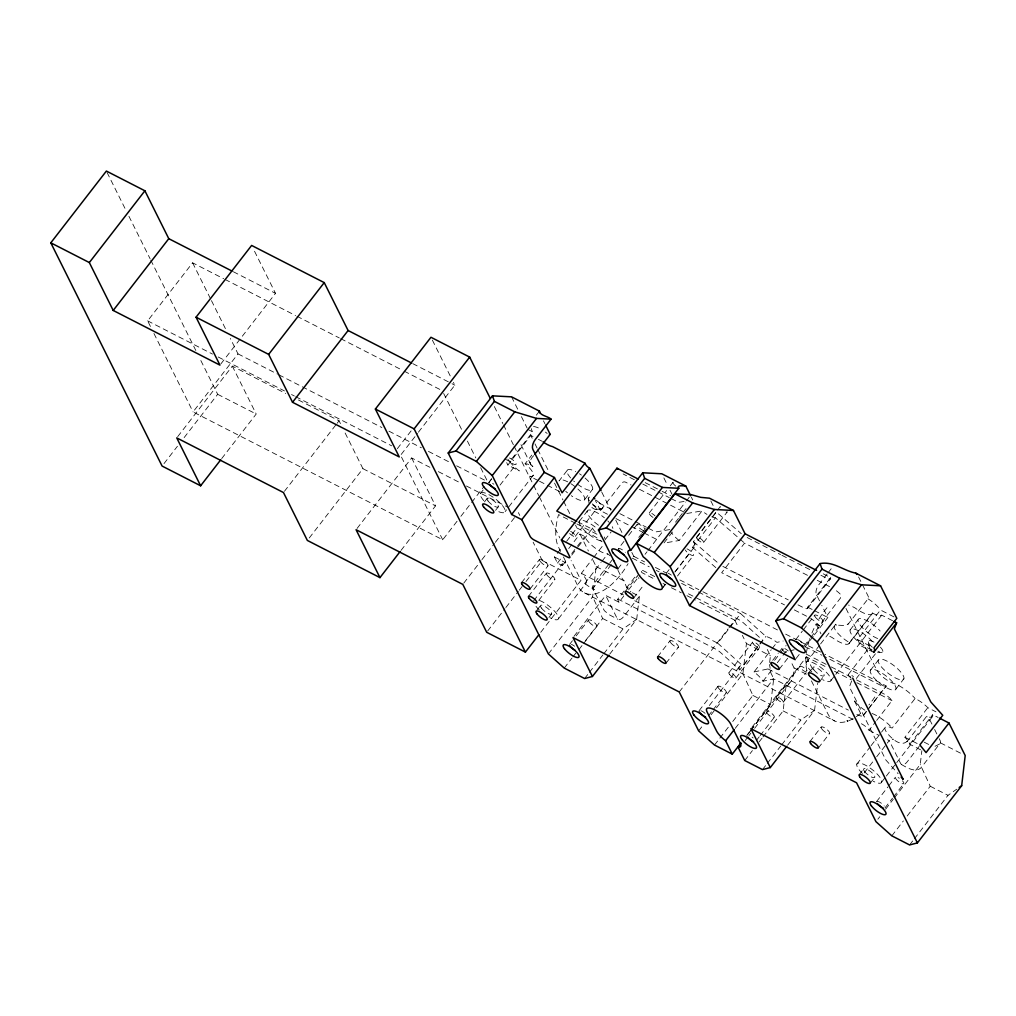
<?xml version="1.0" encoding="UTF-8"?>
<svg xmlns="http://www.w3.org/2000/svg" width="1016" height="1016" viewBox="0 0 1016 1016"><rect width="100%" height="100%" fill="white"/><g stroke="black" fill="none" stroke-linecap="round" stroke-linejoin="round"><path stroke-width="0.75" stroke-dasharray="5 3.75" d="M548.373 653.936L592.645 596.748L596.176 566.585L591.947 558.089M609.74 654.113L636.689 619.303L639.381 596.316L632.219 592.645M711.149 714.718L742.912 673.697L746.442 643.534L742.34 635.292M769.658 662.457L770.433 655.815L766.216 647.344M750.519 730.567L770.674 704.533L773.697 678.663L770.877 672.948L769.518 664.502M762.978 736.956L783.133 710.921L786.168 685.051C793.178 682.79 793.598 673.989 794.093 667.931L790.575 660.87M787.616 745.198L814.565 710.387L817.74 683.235M894.245 798.055L920.242 764.502L921.855 750.71M851.598 681.038L849.427 686.93L885.85 759.993L898.081 773.659M906.996 741.705L926.617 716.331A15.405 4.635 37.8 0 0 932.675 714.667L938.111 717.448M901.357 764.438C906.983 767.715 916.762 773.938 922.058 766.534L940.435 742.861A13.144 3.962 37.8 0 0 939.99 740.245L937.971 736.206M834.339 626.123L820.344 644.246M536.334 415.176L539.204 411.455M533.286 475.247L505.13 511.62M533.692 600.748L562.47 563.435M739.203 666.928L708.457 706.653M856.805 764.159L870.128 746.9M871.08 745.668L880.605 733.336M881.558 732.104L885.355 727.177M150.444 326.466L147.65 320.865L192.596 262.814L223.634 278.702M220.891 363.868L275.514 293.345L253.035 248.26M457.06 521.246L442.709 539.775L193.053 411.925L237.998 353.873L230.315 338.468M177.698 436.651L232.321 366.128L285.686 393.459M164.02 463.588L177.432 446.265M184.137 437.604L217.678 394.297L199.352 357.556M221.704 458.572L256.197 414.02L232.321 366.128M284.429 491.312L336.169 424.485M337.134 423.253L339.052 420.776L296.913 399.212M309.27 537.972L362.928 468.681L344.665 432.054M397.32 448.716L411.658 430.187M401.18 454.457L417.474 433.426M418.427 432.194L454.838 385.166L453.428 382.346M357.035 528.485L411.645 457.949L429.908 467.309M401.041 550.393L435.534 505.854L411.645 457.949M460.883 516.306L482.892 487.896M491.655 478.752L488.823 482.41A5.271 1.587 37.8 0 1 493.84 484.226M480.301 493.674L483.146 490.004M488.81 482.676L491.655 479.019M504.85 458.978L509.778 461.493L532.689 431.902A15.405 4.635 37.8 0 1 531.305 428.587M509.778 461.493A15.392 4.635 37.8 0 0 519.316 470.903L507.873 465.049L530.797 435.458L533.337 436.753M484.467 501.917L487.159 498.437M500.037 485.115L516.09 464.388M538.137 480.543L529.692 476.225A15.392 4.635 37.8 0 0 525.12 463.74L531.8 455.117M533.679 455.701C530.619 458.28 528.13 464.223 532.917 466.458A15.392 4.635 37.8 0 0 525.12 463.74M495.567 510.337L498.272 506.857M463.766 583.133L481.012 560.857M481.965 559.625L494.424 543.535M495.376 542.303L516.458 515.087M567.017 470.662L559.054 480.949A15.913 4.788 37.8 0 1 573.1 485.165A15.913 4.788 37.8 0 1 584.759 499.237A15.913 4.788 37.8 0 1 571.297 495.719M584.708 499.491L592.671 489.204M521.551 582.651L539.534 559.435M487.642 631.038L504.889 608.762M505.854 607.53L518.3 591.439M519.265 590.207L522.135 586.486M525.971 581.546L542.265 560.502L533.133 542.188M579.247 521.449L587.21 511.162M554.444 556.997L565.874 562.851A15.392 4.635 37.8 0 0 562.394 565.595L557.479 563.067L554.444 556.997L556.323 554.571M557.251 553.364L561.937 547.319M566.623 541.274L576.923 527.964L575.526 525.158M529.996 589.064L547.98 565.836M528.422 596.43L546.392 573.202M575.285 536.308L596.303 509.168A4.381 1.321 37.8 0 0 591.668 504.215M557.479 563.067L562.153 557.022M568.719 548.551L579.958 534.048L584.873 536.562A15.405 4.635 37.8 0 0 594.766 547.751A15.405 4.635 37.8 0 0 607.72 553.872A15.392 4.635 37.8 0 0 610.286 555.866M562.394 565.595L567.08 559.549M571.767 553.491L576.453 547.446M577.38 546.24L584.873 536.562M571.729 555.104L577.342 547.853M578.282 546.633L592.328 528.498M538.759 600.393L554.85 579.615M536.943 610.159L540.55 605.511M604.901 539.991L611.086 531.99M592.036 588.467L594.335 589.636L592.036 588.467A15.392 4.635 37.8 0 1 584.81 583.463A15.392 4.635 37.8 0 0 581.317 573.354L592.773 558.559M593.725 557.327L603.275 544.995M548.957 617.41L551.65 613.931M540.753 632.308L580.987 580.339L571.132 560.553M584.81 583.463L601.04 562.496M601.993 561.264L607.72 553.872M558.508 618.693L586.664 582.359M623.976 541.401L618.312 548.716A5.271 1.587 37.8 0 1 625.323 552.31M628.688 535.305L637.184 524.332M608.686 564.464L593.509 584.124L592.214 587.667L604.38 610.718L609.321 614.82L617.804 619.239M609.651 563.22L612.559 559.46M649.249 512.978L666.585 490.601M670.23 485.889L672.973 482.359M592.214 587.667L592.798 588.505L614.566 560.4M638.772 537.388L641.617 533.717M642.557 532.498L645.401 528.828M617.868 568.871L622.656 562.686M573.976 636.334L605.676 595.414L618.998 602.234L623.773 596.062M569.595 644.411L572.427 640.753M576.199 635.876L588.467 620.027M645.071 554.279L647.001 551.802M647.954 550.558L685.47 502.107M686.435 500.875L689.318 497.142M675.538 522.16L678.409 518.465M679.361 517.233L682.231 513.524M683.184 512.293L686.041 508.597M564.236 668.083L571.919 658.165M572.884 656.933L575.767 653.212M585.368 640.817L602.653 618.49L592.645 596.748M618.998 602.234L617.588 599.402L636.676 574.739M578.93 649.554L582.701 644.677M583.641 643.458L596.862 626.389M625.17 591.693L637.565 575.691A5.309 1.6 37.8 0 0 637.489 576.161M672.452 532.016L663.854 543.115L679.094 540.512L702.005 510.908A15.405 4.635 37.8 0 0 706.984 514.401M628.536 589.902L640.004 575.094M633.616 598.094L644.106 584.556M639.381 596.316L623.646 616.636A7.696 3.886 -62.9 0 1 617.131 618.388L605.676 595.414M584.619 678.523L588.467 673.57M589.42 672.325L602.869 654.964M603.822 653.732L623.037 628.929L636.689 619.303M666.28 573.278L669.112 569.62M696.582 537.21L716.648 511.302M717.563 510.121L720.293 506.59A4.381 1.321 37.8 0 0 720.827 508.165M715.823 567.639L692.493 547.37A15.405 4.635 37.8 0 0 694.296 543.331L693.471 541.68L716.394 512.077L741.261 533.679M692.493 547.37L715.416 517.779L738.746 538.048M662.229 588.404L665.366 584.327M674.853 572.097L690.016 552.526M677.507 575.983L693.56 555.257M703.567 542.506L727.278 511.886A4.381 1.321 37.8 0 1 725.767 511.912M807.479 575.323L744.576 543.115L721.665 572.707L784.555 604.914M657.606 656.742L670.001 640.753M666.052 663.156L678.447 647.154M679.234 691.972L728.104 628.866M729.069 627.634L734.809 620.205L696.811 600.748M634.746 600.723L717.715 643.204L729.17 628.409M730.123 627.164L740.626 613.601L765.899 636.435A15.405 4.635 37.8 0 1 776.961 642.366L783.145 641.02M699.084 710.717L717.956 686.333M728.904 672.744L752.627 642.125M617.588 599.402A7.696 2.311 37.8 0 1 620.586 600.405L715.683 649.097A7.696 2.311 37.8 0 1 720.56 652.526L739.775 669.887L762.698 640.296L743.483 622.935A7.696 2.311 37.8 0 0 738.594 619.506L685.457 592.29M739.775 669.874A15.405 4.635 37.8 0 1 742.988 666.039L765.899 636.435M735.889 678.04L759.612 647.408M708.419 715.861L712.191 710.984M713.13 709.765L726.351 692.696M698.64 730.872L703.453 724.662M827.189 573.913L818.858 584.67A7.696 3.886 -62.9 0 0 816.381 594.525L821.106 603.987M828.116 572.719L832.739 566.737M853.034 719.43L776.199 680.085A7.696 2.311 37.8 0 0 772.668 679.12L763.003 681.215A15.405 4.635 37.8 0 0 754.037 671.957L771.22 649.757M772.185 648.525L776.961 642.366M798.005 604.863L803.567 607.72A7.696 2.311 37.8 0 0 807.669 607.174L830.593 577.583L822.185 573.278M807.568 608.47L830.478 578.866M772.719 660.324L778.332 653.072M779.272 651.866L782.079 648.233M754.037 671.957L767.969 668.934L769.874 666.471M774.649 660.298L779.424 654.139M780.377 652.907L786.105 645.503M763.003 681.215L772.554 668.884M777.329 662.711L782.104 656.552M783.057 655.32L785.927 651.612L788.683 651.015M795.769 639.585L802.386 631.063M803.326 629.844L814.654 615.213M714.502 745.033L728.904 726.44M732.752 721.474L752.907 695.439L742.912 673.697M779.297 669.15L787.717 658.266M735.228 728.345L773.697 678.663M804.164 645.947L809.828 638.632M810.781 637.413L823.049 621.576M796.15 658.432L799.986 653.478M804.786 647.268L813.435 636.105M814.4 634.873L827.837 617.499L821.779 605.333M751.853 727.418L806.463 656.895L827.494 667.664M776.237 696.976L799.948 666.356M746.671 735.533L749.554 731.812M750.57 730.999L747.052 735.292A5.271 1.587 37.8 0 1 748.868 735.254M750.837 730.415L786.168 685.051M745.16 740.562L748.005 736.879M748.944 735.66L750.849 733.209M754.634 728.32L790.931 681.444M806.145 662.572L819.391 645.465M892.556 620.7L881.697 615.137A15.392 4.635 37.8 0 1 872.452 613.016L849.528 642.62A15.392 4.635 37.8 0 1 836.511 631.66A15.392 4.635 37.8 0 1 836.168 625.069L844.385 625.538L848.284 623.964L868.045 598.856A13.157 3.962 37.8 0 0 867.956 595.77L861.911 583.654M783.222 702.272L806.018 672.821M756.387 740.435L759.219 736.778M760.171 735.559L774.332 717.271M808.507 673.138L813.003 667.334M744.728 760.514L752.412 750.595M759.13 741.909L762.013 738.2M850.1 629.984L858.063 619.697M819.62 681.558L824.116 675.754M848.97 643.661L871.893 614.058M873.709 652.386L858.787 644.741A15.392 4.635 37.8 0 0 857.567 639.597L880.491 609.994L895.439 617.652M881.697 615.137L835.774 674.345M762.495 769.607L766.343 764.654M767.296 763.41L780.745 746.049M781.698 744.817L800.9 720.014L814.565 710.387M848.373 674.433L869.391 647.294M856.31 678.498L876.376 652.577M809.93 741.578L821.157 727.062M870.293 670.484L878.256 660.197M818.375 747.979L829.615 733.463M847.839 721.309L847.039 720.75A7.696 2.324 37.8 0 1 847.839 721.309L847.039 720.75M856.869 714.464A12.319 3.708 37.8 0 0 863.625 714.896L866.292 711.454M868.947 708.025L886.257 685.978L825.017 654.291M863.219 715.696L867.054 710.743M868.02 709.498L886.168 686.067A12.319 3.708 37.8 0 1 879.793 684.86L823.341 655.955M895.947 689.026L903.91 678.752M861.416 723.722A7.696 2.311 37.8 0 1 869.048 730.275L875.728 721.639M876.681 720.408L891.959 700.672A7.696 2.311 37.8 0 0 884.326 694.131L856.386 679.818M907.39 741.02C903.3 745.579 897.014 742.417 893.204 739.216A15.392 4.635 37.8 0 1 884.885 728.675A15.392 4.635 37.8 0 1 892.15 728.091L915.073 698.5A15.405 4.635 37.8 0 1 927.824 707.657L935.965 711.822M859.168 774.738L863.663 768.922M864.248 772.846L875.767 757.961M876.732 756.73L886.333 744.322M887.298 743.077L889.216 740.601L885.177 738.53M920.623 749.821L909.752 744.258A15.392 4.635 37.8 0 0 904.913 737.248L927.824 707.657M870.268 783.145L874.763 777.342M909.752 744.258L932.675 714.667M881.634 782.104L885.406 777.227M886.358 776.008L895.82 763.791M896.76 762.572L932.396 716.699M919.226 746.29L907.186 761.835A7.696 3.886 -62.9 0 1 900.671 763.587L889.216 740.601M876.541 801.599L887.87 786.968M888.822 785.749L895.426 777.215M884.936 807.961L892.493 798.208M893.432 796.988L903.821 783.577M877.888 819.188L879.805 816.712M885.584 809.244L893.28 799.3M891.832 835.838L903.351 820.953M907.186 816L930.237 786.244L920.242 764.502M909.599 844.944L913.447 839.978M914.4 838.733L948.004 795.337L956.704 789.216M662.546 587.972L665.467 584.225M675.17 571.741L694.576 546.773M830.974 680.517L834.809 675.577M607.505 514.248L600.456 510.642L621.767 483.121A2.756 2.235 -26.5 0 1 625.488 482.13L631.063 484.988M939.533 744.055L934.784 746.417M847.839 624.281L848.805 623.532M790.067 650.723L794.207 649.821M684.073 501.447L679.742 502.183A7.696 2.311 37.8 0 1 676.275 501.205L670.687 498.335M686.778 513.512L702.005 510.908M669.811 529.565L656.831 531.774A7.696 2.311 37.8 0 1 653.352 530.797L647.764 527.939M807.898 642.252A7.696 2.324 37.8 0 0 808.52 642.43L807.898 642.252L808.749 642.125M596.011 509.372L602.069 508.889M877.595 652.666L882.142 652.31M811.936 633.032A50.952 25.718 -62.9 0 1 816.102 624.091L819.125 625.64L840.435 598.119L841.121 596.125L840.397 594.246A12.319 3.708 37.8 0 0 833.59 588.836M811.416 680.86L827.913 713.93A50.952 25.718 -62.9 0 0 860.615 713.359L863.625 714.896M817.651 624.942L819.125 625.64A12.319 3.708 37.8 0 0 810.641 618.414M233.375 271.767L275.514 293.345M412.712 363.601L450.621 383.007M452.031 383.73L454.838 385.166M645.198 482.651L660.73 490.601M662.14 491.325L670.611 495.656M634.378 479.743L624.599 474.739A7.696 2.311 37.8 0 1 623.125 473.9M642.76 484.035L656.717 491.185M658.114 491.896L669.29 497.624M747.179 537.515L780.58 554.609M781.964 555.32L809.79 569.57M820.928 575.272L826.491 578.117A7.696 2.311 37.8 0 0 830.593 577.583M527.774 429.374L532.689 431.902M639.42 489.267L685.381 512.801M817.258 580.327L831.24 587.489M538.417 439.356L542.226 441.312M225.044 279.425L295.567 315.544M296.977 316.268L339.293 337.934M340.703 338.658L402.768 370.434M404.178 371.158L440.855 389.941M807.669 607.174L813.054 609.93M814.4 610.616L827.837 617.499M611.454 509.346L601.675 504.33A7.696 2.311 37.8 0 1 595.947 500.101M619.836 513.626L633.806 520.789M635.203 521.5L646.366 527.215M722.871 566.395L788.264 599.885M857.567 639.597L872.515 647.243M615.963 518.579L630.047 525.793M631.457 526.517L642.722 532.295M644.131 533.006L659.638 540.944M794.347 609.93L808.317 617.08M539.547 481.267L562.077 492.798M577.723 521.767L590.271 528.193A3.848 1.156 37.8 0 0 592.226 527.685L592.95 528.993A11.163 3.365 37.8 0 0 595.643 532.257L598.157 534.48M575.5 523.24L558.559 514.579A50.952 25.781 -62.8 0 0 558.597 547.319L560.68 551.434M576.91 523.964L600.9 536.258M237.998 353.873L277.495 374.104M278.905 374.828L381.876 427.546M388.925 431.165L421.373 447.777M428.422 451.383L450.99 462.94M456.641 465.836L486.258 481M633.705 556.323L644.563 561.886M655.409 567.449L666.267 572.999M679.831 579.945L698.83 589.674M702.907 591.756L778.891 630.669M785.673 634.149L796.531 639.699M800.595 641.795L823.671 653.606M576.923 527.964L588.353 533.819A15.405 4.635 37.8 0 1 602.069 541.782M632.358 558.165L649.224 566.801M656.26 570.408L659.079 571.843M681.571 583.362L697.04 591.287M698.449 591.998L740.626 613.601M804.99 646.57L821.931 655.231M654.698 576.542L643.509 570.814A7.696 2.311 37.8 0 0 640.499 569.798L641.909 572.63L655.98 579.844M806.094 654.063L829.843 666.229M831.24 666.94L850.798 676.961M663.029 583.451L665.836 584.886M671.474 587.769L681.317 592.811M686.956 595.693L695.401 600.024M834.504 671.246L851.319 679.869M856.92 682.739L891.959 700.672M147.65 320.865L212.535 354.089M218.173 356.984L284.467 390.931M291.529 394.538L294.348 395.986M295.758 396.71L391.668 445.821M438.328 471.615L460.794 483.121M466.42 486.004L508.546 507.568M596.176 566.585L624.103 580.885L626.212 586.41L630.86 591.82M746.442 643.534L770.433 655.815M794.093 667.931L806.806 674.433M940.435 742.861L961.072 753.44M924.204 742.175L929.361 744.804M904.913 737.248L918.477 744.195M581.317 573.354L623.494 594.957M767.969 668.934L848.398 710.12M217.678 394.297L256.197 414.02M362.928 468.681L435.534 505.854M542.265 560.502L580.987 580.339M869.048 730.275L878.459 735.089M584.467 592.861L834.53 720.915M602.653 618.49L623.037 628.929M752.907 695.439L770.674 704.533M783.133 710.921L800.9 720.014M930.237 786.244L948.004 795.337M836.244 624.98L835.139 624.23A15.418 4.635 37.8 0 1 836.168 625.069M739.915 539.064L744.576 543.115M693.471 541.68L718.337 563.27A7.696 2.311 37.8 0 0 719.823 564.464M592.798 588.505L593.522 589.153M717.715 643.204L742.988 666.039M530.974 464.82L520.192 443.09M600.456 510.642L595.44 500.596M858.558 576.923L861.238 582.308M931.926 724.091L930.58 721.385A13.157 3.962 37.8 0 0 926.617 716.331M934.618 729.475L937.298 734.86M845.972 608.419L876.592 669.836A13.144 3.962 37.8 0 0 890.143 681.927L892.531 683.146A19.253 5.791 37.8 0 1 915.073 698.5M816.102 624.091L820.966 633.844M860.615 713.359L853.669 699.427A13.144 3.962 37.8 0 0 867.22 711.518M806.463 656.895L813.994 671.982M710.857 500.964L713.626 506.527M691.35 497.18L692.734 499.961M663.867 477.901L667.283 484.759M670.014 490.245L672.071 494.36M734.809 620.205L738.238 627.062M601.777 492.15L610.87 510.362M615.76 520.179L622.745 534.187M631.825 552.412L633.92 556.616A2.756 1.397 -62.9 0 0 632.612 556.323M543.446 420.84L544.868 423.672M617.969 570.306L621.347 577.088A13.144 3.962 37.8 0 0 624.103 580.885M511.543 396.837L517.893 409.575M521.424 416.649L527.063 427.965M530.797 435.458L532.193 438.252M534.987 443.865L537.083 448.069M537.781 449.466L548.272 470.497M554.558 483.108L562.94 499.935M563.639 501.332L570.636 515.353M579.958 534.048L588.416 551.015M494.348 406.552L502.793 423.507M503.504 424.917L513.359 444.703M514.071 446.113L538.721 495.567M539.433 496.976L559.854 537.947M563.423 556.946L577.85 585.889A50.952 25.718 -62.9 0 0 628.079 563.651M506.666 462.623L507.873 465.049M432.359 340.093L450.621 376.72M518.376 512.61L519.786 515.43M443.662 393.459L462.521 431.292M467.411 441.096L475.793 457.911M480.682 467.716L487.667 481.724M401.51 457.124L442.709 539.775M339.052 420.776L340.449 423.596M192.596 262.814L210.756 299.237M211.455 300.634L226.124 330.06M107.074 172.479L126.098 210.617M128.918 216.268L150.05 258.661M150.749 260.071L195.834 350.495M153.937 333.477L193.053 411.925M868.286 641.807L869.328 647.675M588.213 498.386L589.267 504.254M638.95 578.485A5.309 1.6 37.8 0 1 638.213 577.596M874.84 697.001A50.952 25.718 -62.9 0 1 868.896 704.952M596.925 500.71A9.004 2.705 37.8 0 1 602.437 508.737A9.004 2.705 37.8 0 1 592.29 503.885M589.445 500.837A9.004 2.705 37.8 0 1 591.439 497.548M585.089 478.053A15.913 4.788 37.8 0 1 591.439 490.284A15.913 4.788 37.8 0 1 573.71 481.038M570.636 477.926A15.913 4.788 37.8 0 1 575.666 471.564M579.45 473.774A15.913 4.788 37.8 0 1 581.381 475.107M785.927 651.612A15.405 4.635 37.8 0 1 786.346 652.386M598.487 525.259A15.913 4.788 37.8 0 1 587.464 510.68A15.913 4.788 37.8 0 1 604.393 517.792M607.784 520.89A15.913 4.788 37.8 0 1 609.232 522.44M612.254 526.694A15.913 4.788 37.8 0 1 612.877 528.396M715.416 517.779A15.405 4.635 37.8 0 1 711.708 516.814M806.92 670.585A50.952 25.718 -62.9 0 1 810.209 637.578M819.01 618.96A50.952 25.718 -62.9 0 1 829.107 605.282M652.983 517.411A4.381 1.321 37.8 0 1 649.376 512.851A4.381 1.321 37.8 0 1 655.091 515.976M902.437 780.809A5.271 1.587 37.8 0 1 902.005 783.603A5.271 1.587 37.8 0 1 895.579 778.32A5.271 1.587 37.8 0 1 899.338 778.256M509.511 457.987A5.271 1.587 37.8 0 1 515.645 462.763A5.271 1.587 37.8 0 1 513.626 464.147A5.271 1.587 37.8 0 1 507.848 459.13M686.981 548.869A5.271 1.587 37.8 0 1 693.102 553.644A5.271 1.587 37.8 0 1 691.096 555.028A5.271 1.587 37.8 0 1 685.317 550.012M643.763 530.733A5.271 1.587 37.8 0 1 637.832 526.225A5.271 1.587 37.8 0 1 639 524.307A5.271 1.587 37.8 0 1 644.931 528.803M851.179 678.218A4.381 1.321 37.8 0 1 848.487 674.307A4.381 1.321 37.8 0 1 853.427 676.669M675.78 486.143A4.381 1.321 37.8 0 1 673.265 482.155M876.897 801.345A5.271 1.587 37.8 0 1 884.288 806.056M700.888 710.692A5.271 1.587 37.8 0 1 705.155 713.41M668.096 573.253A5.271 1.587 37.8 0 1 671.309 575.094M785.47 652.805A5.309 1.6 37.8 0 1 782.231 648.081A5.309 1.6 37.8 0 1 788.2 650.938M752.081 737.108A5.271 1.587 37.8 0 1 753.135 737.972M571.398 644.385A5.271 1.587 37.8 0 1 574.611 646.227M797.585 639.559A5.271 1.587 37.8 0 1 803.516 644.055M872.198 651.065A4.381 1.321 37.8 0 1 869.328 647.459A4.381 1.321 37.8 0 1 872.642 648.157M871.995 649.516A15.913 4.788 37.8 0 1 853.072 636.486A15.913 4.788 37.8 0 1 855.332 629.412A15.913 4.788 37.8 0 1 873.925 643.496M862.482 773.455A15.405 4.635 37.8 0 1 860.45 763.207A15.405 4.635 37.8 0 1 879.856 777.24A15.405 4.635 37.8 0 1 873.252 781.24M811.835 671.855A15.405 4.635 37.8 0 1 809.79 661.619A15.405 4.635 37.8 0 1 829.196 675.64A15.405 4.635 37.8 0 1 822.604 679.64M868.045 598.856A15.392 4.635 37.8 0 1 880.491 609.994M570.649 531.355A4.381 1.321 37.8 0 1 575.056 535.178A4.381 1.321 37.8 0 1 573.507 536.232A4.381 1.321 37.8 0 1 568.833 532.6M806.64 671.855A4.381 1.321 37.8 0 1 801.103 668.655A4.381 1.321 37.8 0 1 801.459 666.331A4.381 1.321 37.8 0 1 806.806 670.725M880.389 647.154A9.004 2.705 37.8 0 1 877.938 651.192M872.35 647.294A9.004 2.705 37.8 0 1 868.401 641.02A9.004 2.705 37.8 0 1 875.093 642.798M877.684 638.531A15.913 4.788 37.8 0 1 860.438 625.462A15.913 4.788 37.8 0 1 862.546 618.896A15.913 4.788 37.8 0 1 880.097 630.987M872.058 713.486A19.253 5.791 37.8 0 1 892.15 728.091M872.452 613.016A19.253 5.791 37.8 0 1 855.015 607.898L852.627 606.679A13.144 3.962 37.8 0 0 848.576 605.117M849.528 642.62A19.253 5.791 37.8 0 1 832.091 637.502L829.704 636.27A13.144 3.962 37.8 0 0 827.545 635.292M679.094 540.512A15.405 4.635 37.8 0 1 671.639 532.879M596.303 509.168A4.381 1.321 37.8 0 1 590.474 506.184M567.512 492.862A15.913 4.788 37.8 0 1 565.747 491.325M601.129 540.982A15.913 4.788 37.8 0 1 584.314 530.263A15.913 4.788 37.8 0 1 580.695 520.319A15.913 4.788 37.8 0 1 596.43 528.079M604.291 536.981A15.913 4.788 37.8 0 1 604.914 538.683M483.806 500.697A15.405 4.635 37.8 0 1 485.369 493.116A15.405 4.635 37.8 0 1 503.809 507.429A15.405 4.635 37.8 0 1 496.748 510.743M533.552 426.568A15.405 4.635 37.8 0 1 540.017 428.727M545.389 432.092A15.405 4.635 37.8 0 1 547.167 433.451M539.534 600.469A15.405 4.635 37.8 0 1 557.403 614.832A15.405 4.635 37.8 0 1 550.139 617.817M539.369 610.032A15.405 4.635 37.8 0 1 535.457 605.612M893.204 739.216L893.128 739.305A15.418 4.635 37.8 0 1 892.518 739.305L893.204 739.216M530.454 463.931L529.946 462.382L530.415 463.842M670.649 642.658A5.309 1.6 37.8 0 0 678.091 647.395A5.309 1.6 37.8 0 0 673.925 641.795A5.309 1.6 37.8 0 0 670.649 642.658M697.116 538.798A4.381 1.321 37.8 0 0 703.263 542.709A4.381 1.321 37.8 0 0 699.833 538.086A4.381 1.321 37.8 0 0 697.116 538.798M729.45 674.319A4.381 1.321 37.8 0 0 735.597 678.243A4.381 1.321 37.8 0 0 732.168 673.608A4.381 1.321 37.8 0 0 729.45 674.319M718.604 688.238A5.271 1.587 37.8 0 0 725.995 692.937A5.271 1.587 37.8 0 0 721.868 687.375A5.271 1.587 37.8 0 0 718.604 688.238M766.585 712.8A5.271 1.587 37.8 0 0 773.976 717.512A5.271 1.587 37.8 0 0 769.849 711.949A5.271 1.587 37.8 0 0 766.585 712.8M589.115 621.932A5.271 1.587 37.8 0 0 596.506 626.631A5.271 1.587 37.8 0 0 592.379 621.068A5.271 1.587 37.8 0 0 589.115 621.932M815.302 617.106A5.271 1.587 37.8 0 0 822.693 621.817A5.271 1.587 37.8 0 0 818.566 616.255A5.271 1.587 37.8 0 0 815.302 617.106M753.161 643.7A4.381 1.321 37.8 0 0 759.308 647.624A4.381 1.321 37.8 0 0 755.879 642.988A4.381 1.321 37.8 0 0 753.161 643.7M821.817 728.967A5.309 1.6 37.8 0 0 829.259 733.717A5.309 1.6 37.8 0 0 825.094 728.104A5.309 1.6 37.8 0 0 821.817 728.967M540.182 561.34A5.309 1.6 37.8 0 0 547.624 566.09A5.309 1.6 37.8 0 0 543.471 560.476A5.309 1.6 37.8 0 0 540.182 561.34M547.04 575.107A5.309 1.6 37.8 0 0 554.482 579.857A5.309 1.6 37.8 0 0 550.329 574.256A5.309 1.6 37.8 0 0 547.04 575.107M776.77 698.551A4.381 1.321 37.8 0 0 782.917 702.475A4.381 1.321 37.8 0 0 779.488 697.84A4.381 1.321 37.8 0 0 776.77 698.551M873.265 676.986A15.913 4.788 37.8 0 0 895.287 689.877A15.913 4.788 37.8 0 0 880.821 672.414A15.913 4.788 37.8 0 0 873.265 676.986M864.514 771.436A6.972 2.095 37.8 0 0 874.293 777.672A6.972 2.095 37.8 0 0 868.832 770.306A6.972 2.095 37.8 0 0 864.514 771.436M813.867 669.836A6.972 2.095 37.8 0 0 823.646 676.072A6.972 2.095 37.8 0 0 818.185 668.706A6.972 2.095 37.8 0 0 813.867 669.836M488.01 500.939A6.972 2.095 37.8 0 0 497.789 507.175A6.972 2.095 37.8 0 0 492.341 499.809A6.972 2.095 37.8 0 0 488.01 500.939M541.401 608.013A6.972 2.095 37.8 0 0 551.18 614.248A6.972 2.095 37.8 0 0 545.719 606.882A6.972 2.095 37.8 0 0 541.401 608.013M881.228 666.699A15.913 4.788 37.8 0 0 903.249 679.59A15.913 4.788 37.8 0 0 888.784 662.127A15.913 4.788 37.8 0 0 881.228 666.699"/><path stroke-width="1.5" d="M740.918 742.975L732.269 754.126L725.615 740.766A15.392 4.635 37.8 0 1 716.572 731.012L707.111 712.038A15.392 4.635 37.8 0 1 714.908 709.993A15.392 4.635 37.8 0 1 730.771 724.154L740.232 743.128A15.392 4.635 37.8 0 1 738.073 747.154L744.728 760.514L762.495 769.607L770.293 767.563L750.888 728.663L856.564 782.777L875.957 821.677L891.832 835.838L909.599 844.944L917.397 842.899L961.669 785.724L965.2 755.548L948.982 723.011L939.47 718.134M893.915 621.398L896.633 622.783L894.372 628.879L930.808 701.942L942.759 715.302L919.836 744.893L926.059 752.602L948.982 723.011M220.751 459.804L200.622 485.788L162.103 466.065L50.8 242.824L106.375 171.056L144.894 190.792L168.783 238.684L231.978 271.043M411.302 362.877L348.107 330.517L324.231 282.613L251.625 245.44L196.05 317.208L219.939 365.112L113.208 310.452L89.332 262.56L144.894 190.792M113.208 310.452L168.783 238.684M490.118 398.082L469.684 357.111L430.962 337.274L375.387 409.042L399.263 456.933L292.532 402.285L268.656 354.381L324.231 282.613M292.532 402.285L348.107 330.517M538.836 634.784L525.412 652.107L414.122 428.866L469.684 357.111M608.774 655.358L592.417 676.478L584.619 678.523L564.236 668.083L548.373 653.936L448.208 453.022L492.481 395.846L511.543 396.837L539.471 411.137A13.144 3.962 37.8 0 0 539.496 412.712M448.208 453.022L455.994 450.977L494.398 401.384L492.481 395.846M200.622 485.788L176.746 437.896L283.477 492.544L307.353 540.436L379.959 577.621L400.075 551.637M455.994 450.977L476.377 461.416L514.782 411.823L536.524 418.401L551.053 419.151L535.318 439.471A7.696 3.886 -62.9 0 0 532.841 449.326L544.297 472.313L554.444 477.507L562.077 492.798L584.987 463.207L552.615 446.621A15.405 4.635 37.8 0 1 543.166 441.973M638.137 479.031L616.966 468.185L561.391 539.953L569.747 556.717A3.848 1.156 37.8 0 1 567.792 557.225L534.111 539.979A3.848 1.156 37.8 0 1 530.149 536.435L521.792 519.671L511.645 514.477L492.252 475.577L536.524 418.401M534.645 454.444L550.164 434.416A13.144 3.962 37.8 0 0 549.808 433.603L545.567 425.094M511.645 514.477L544.297 472.313M521.792 519.671L554.444 477.507M584.987 463.207L585.724 464.668A3.848 1.156 37.8 0 0 589.686 468.211L556.806 511.061L576.326 521.056M561.391 539.953L617.868 568.871L598.462 529.971L642.747 472.783L661.81 473.786L685.8 486.067L690.651 495.795M598.462 529.971L606.26 527.926L644.665 478.333L642.747 472.783M630.682 550.38L624.027 537.019L662.432 487.426L678.777 488.277L630.682 550.38A15.405 4.635 37.8 0 0 628.523 554.406L637.985 573.38A15.405 4.635 37.8 0 0 653.847 587.54A15.405 4.635 37.8 0 0 661.645 585.495L652.183 566.522A15.405 4.635 37.8 0 0 643.153 556.768L636.486 543.408L674.891 493.801L691.248 494.665L700.735 497.345L709.473 498.183L733.463 510.476L745.096 533.794L816.572 570.408M636.486 543.408L654.253 552.501L692.658 502.907L714.4 509.473L733.463 510.476M896.633 622.783L873.709 652.386L874.725 649.643L873.874 647.941L896.798 618.338L880.567 585.8L855.802 573.126C843.382 570.738 833.476 560.984 820.064 563.588L775.792 620.763L795.185 659.676L689.521 605.561L670.115 566.661L714.4 509.473M689.521 605.561L745.096 533.794M775.792 620.763L783.577 618.731L821.982 569.125L820.064 563.588M783.577 618.731L801.357 627.825L839.762 578.231L861.505 584.81L880.567 585.8M725.615 740.766L734.263 729.59M917.397 842.899L817.232 641.985L861.505 584.81M738.073 747.154L740.956 743.42M770.293 767.563L786.651 746.442M539.471 411.137C539.725 415.684 548.513 416.344 551.053 419.151M959.193 787.463L961.669 785.724M685.8 486.067C684.505 486.118 675.97 484.53 678.777 488.277M494.398 401.384L514.782 411.823M644.665 478.333L662.432 487.426M674.891 493.801L692.658 502.907M821.982 569.125L839.762 578.231M50.8 242.824L89.332 262.56M196.05 317.208L268.656 354.381M375.387 409.042L414.122 428.866M606.26 527.926L624.027 537.019M732.269 754.126L714.502 745.033L698.64 730.872L679.234 691.972L573.024 637.578L592.417 676.478M525.412 652.107L486.689 632.269L462.801 584.378L356.07 529.717L379.959 577.621M801.357 627.825L817.232 641.985M654.253 552.501L670.115 566.661M476.377 461.416L492.252 475.577M901.128 777.075L903.173 779.361L852.691 678.104M589.902 468.325L601.078 490.741M883.12 807.987A5.271 1.587 37.8 0 1 877.189 803.491M495.402 488.798A5.271 1.587 37.8 0 1 489.458 484.302M705.663 717.118A5.271 1.587 37.8 0 1 699.224 711.822M671.868 579.234A5.271 1.587 37.8 0 1 666.433 574.396M623.888 554.673A5.271 1.587 37.8 0 1 618.452 549.821M753.631 741.68A5.271 1.587 37.8 0 1 747.7 737.184M575.17 650.367A5.271 1.587 37.8 0 1 569.735 645.516M803.186 646.214A5.271 1.587 37.8 0 1 796.417 641.49M855.802 573.126A13.144 3.962 37.8 0 1 856.945 574.472M594.855 498.907A7.696 2.311 37.8 0 1 594.043 497.776M617.779 469.303A7.696 2.311 37.8 0 1 616.966 468.185M549.377 434.251A15.392 4.635 37.8 0 1 550.164 434.416M625.818 593.598A5.309 1.6 37.8 0 0 633.26 598.348A5.309 1.6 37.8 0 0 629.107 592.734A5.309 1.6 37.8 0 0 625.818 593.598M658.254 658.66A5.309 1.6 37.8 0 0 665.696 663.397A5.309 1.6 37.8 0 0 661.543 657.797A5.309 1.6 37.8 0 0 658.254 658.66M871.372 805.853A9.893 2.972 37.8 0 0 885.253 814.692A9.893 2.972 37.8 0 0 877.507 804.24A9.893 2.972 37.8 0 0 871.372 805.853M483.654 486.664A9.893 2.972 37.8 0 0 497.522 495.503A9.893 2.972 37.8 0 0 489.775 485.051A9.893 2.972 37.8 0 0 483.654 486.664M693.915 714.972A9.893 2.972 37.8 0 0 707.784 723.811A9.893 2.972 37.8 0 0 700.037 713.372A9.893 2.972 37.8 0 0 693.915 714.972M661.111 577.533A9.893 2.972 37.8 0 0 674.992 586.372A9.893 2.972 37.8 0 0 667.245 575.932A9.893 2.972 37.8 0 0 661.111 577.533M810.577 743.483A5.309 1.6 37.8 0 0 818.02 748.221A5.309 1.6 37.8 0 0 813.867 742.62A5.309 1.6 37.8 0 0 810.577 743.483M771.487 664.654A5.309 1.6 37.8 0 0 778.929 669.404A5.309 1.6 37.8 0 0 774.776 663.791A5.309 1.6 37.8 0 0 771.487 664.654M522.199 584.568A5.309 1.6 37.8 0 0 529.641 589.305A5.309 1.6 37.8 0 0 525.488 583.705A5.309 1.6 37.8 0 0 522.199 584.568M529.069 598.335A5.309 1.6 37.8 0 0 536.511 603.072A5.309 1.6 37.8 0 0 532.346 597.471A5.309 1.6 37.8 0 0 529.069 598.335M483.514 506.755A6.972 2.095 37.8 0 0 493.293 512.978A6.972 2.095 37.8 0 0 487.832 505.612A6.972 2.095 37.8 0 0 483.514 506.755M809.371 675.653A6.972 2.095 37.8 0 0 819.15 681.876A6.972 2.095 37.8 0 0 813.689 674.51A6.972 2.095 37.8 0 0 809.371 675.653M536.905 613.829A6.972 2.095 37.8 0 0 546.684 620.052A6.972 2.095 37.8 0 0 541.223 612.686A6.972 2.095 37.8 0 0 536.905 613.829M860.019 777.24A6.972 2.095 37.8 0 0 869.798 783.476A6.972 2.095 37.8 0 0 864.337 776.11A6.972 2.095 37.8 0 0 860.019 777.24M613.143 552.971A9.893 2.972 37.8 0 0 627.012 561.81A9.893 2.972 37.8 0 0 619.265 551.358A9.893 2.972 37.8 0 0 613.143 552.971M741.883 739.534A9.893 2.972 37.8 0 0 755.764 748.386A9.893 2.972 37.8 0 0 748.017 737.933A9.893 2.972 37.8 0 0 741.883 739.534M564.426 648.665A9.893 2.972 37.8 0 0 578.295 657.504A9.893 2.972 37.8 0 0 570.548 647.065A9.893 2.972 37.8 0 0 564.426 648.665M790.6 643.839A9.893 2.972 37.8 0 0 804.482 652.678A9.893 2.972 37.8 0 0 796.735 642.239A9.893 2.972 37.8 0 0 790.6 643.839"/></g></svg>
